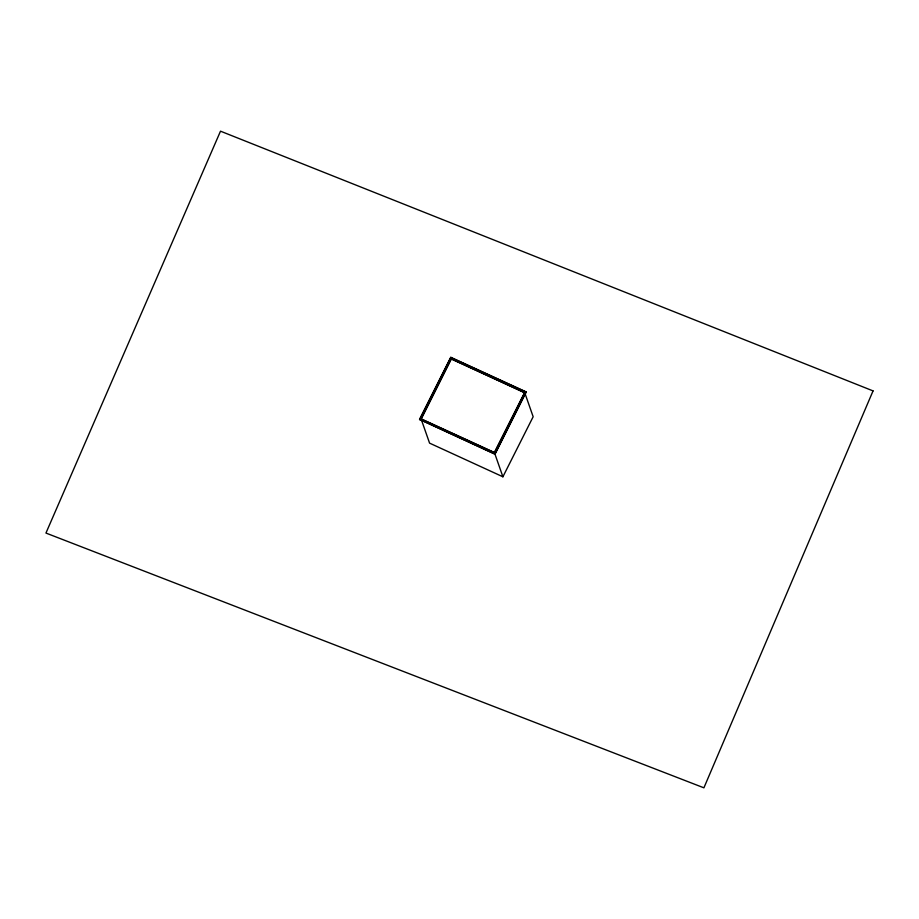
<?xml version="1.0" encoding="UTF-8"?>
<svg xmlns="http://www.w3.org/2000/svg" width="919" height="919" viewBox="0 0 919 919"><rect width="100%" height="100%" fill="white"/><g stroke="black" fill="none" stroke-linecap="round" stroke-linejoin="round"><path stroke-width="1.38" d="M419.546 419.363L450.815 357.319L526.173 391.908L495.008 454.239L419.546 419.363L494.904 453.952L502.9 476.789L533.158 416.744L525.22 394.067M419.65 419.65L450.815 357.319M502.9 476.789L429.575 443.13L421.063 418.834L451.321 358.789L524.749 392.735L494.491 452.768L421.166 419.11L451.321 358.789M524.646 392.447L494.388 452.481L421.063 418.834M494.904 453.952L526.173 391.908M450.907 357.606L526.277 392.195M451.424 359.076L524.749 392.735M873.05 390.897L703.908 787.824L45.95 533.054L220.503 131.176L873.05 390.897"/></g></svg>
